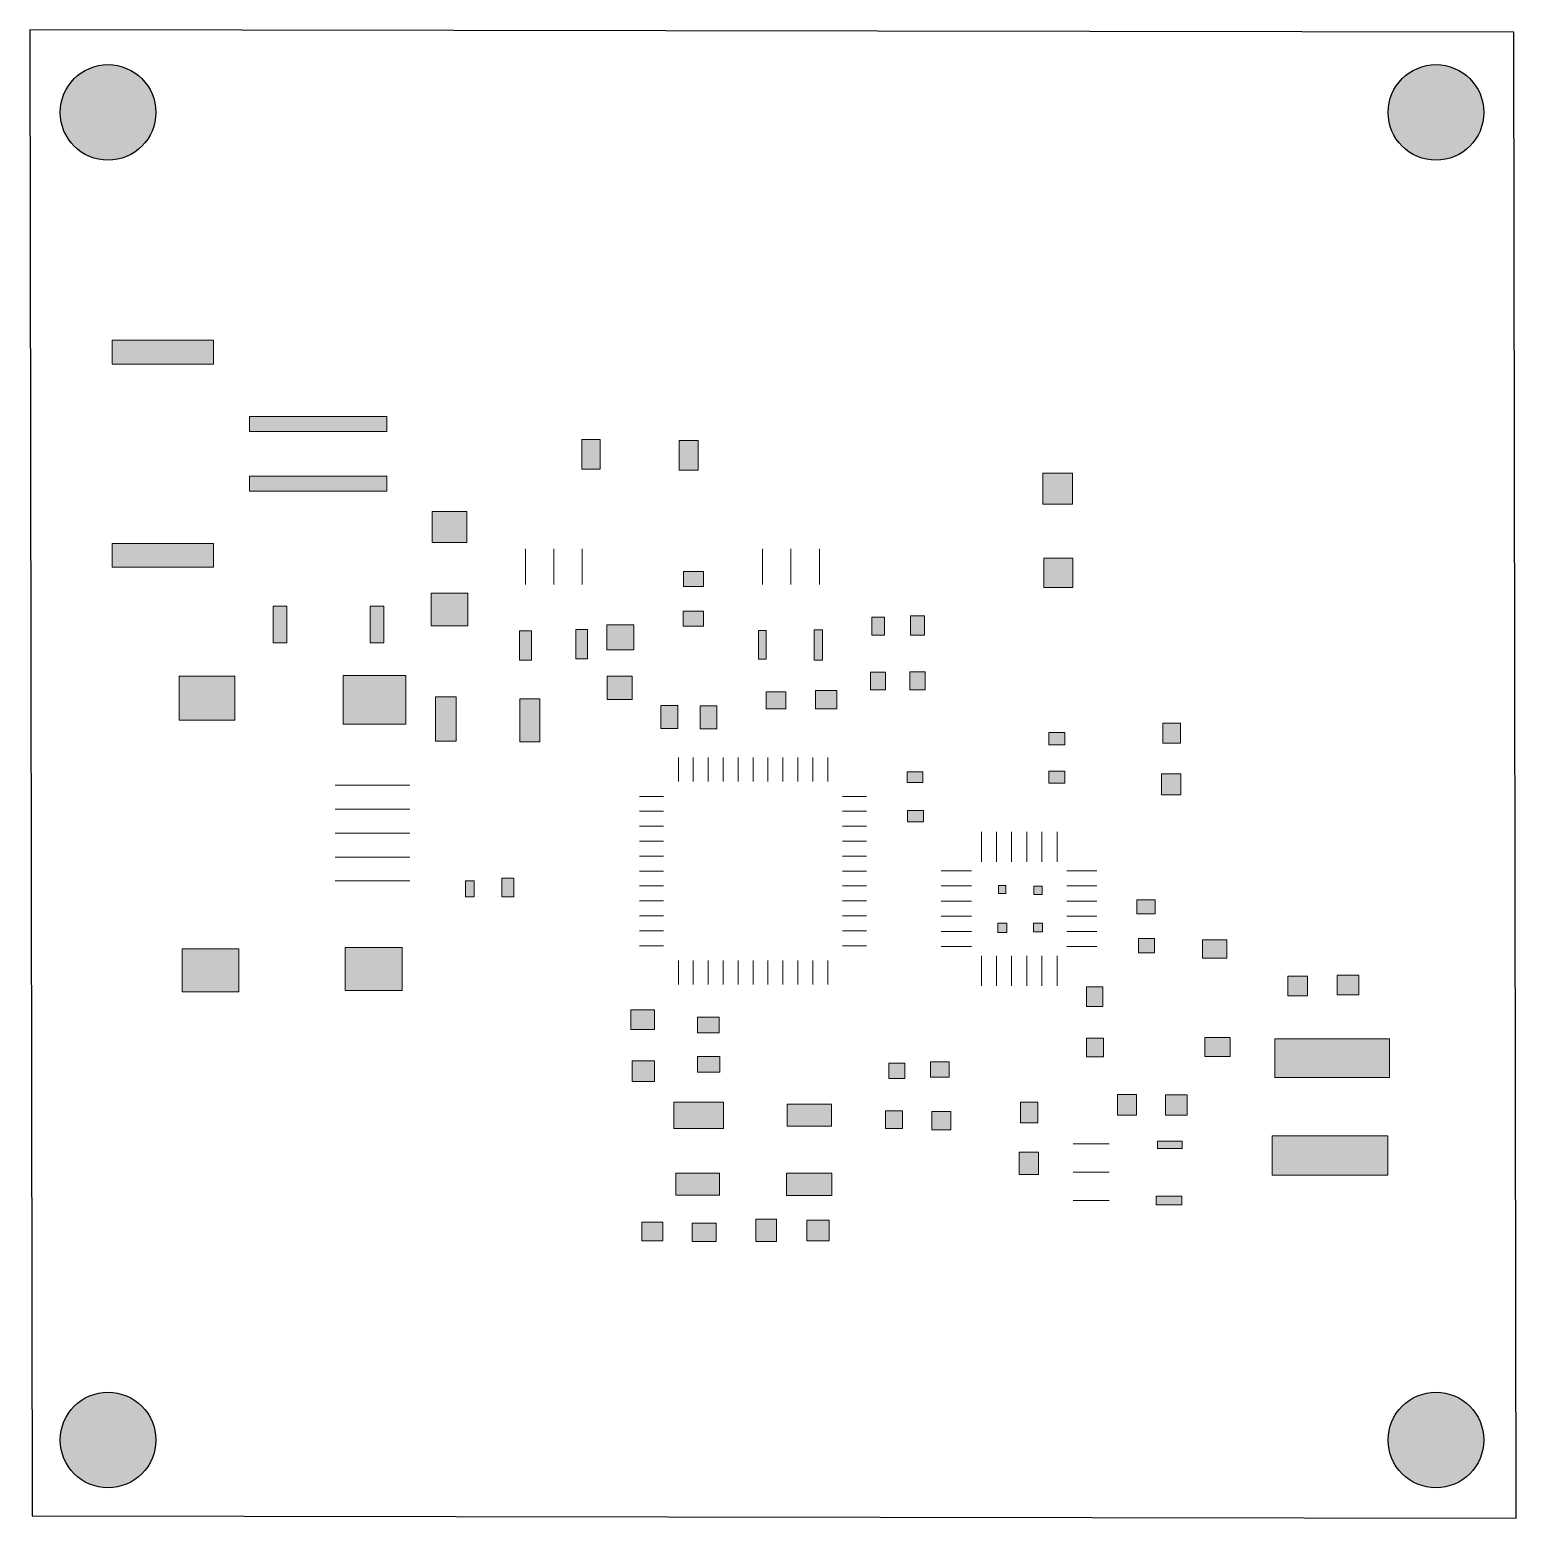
# Model space of a CAD drawing. Extents: x -0.1 to 49.7, y -0.1 to 49.8.
import ezdxf

# ---------------------------------------------------------------- set-up
doc = ezdxf.new("R2010")
doc.units = 0
doc.header["$MEASUREMENT"] = 0
doc.layers.get('0').update_dxf_attribs({"linetype": 'CONTINUOUS', "lineweight": 0})
doc.layers.add('20', color=7, linetype='CONTINUOUS')
doc.layers.add('tanke', color=7, linetype='CONTINUOUS', lineweight=5)

msp = doc.modelspace()

# ---------------------------------------------------------------- hatches: boundary and pattern name
at = {"linetype": 'ByBlock'}
h = msp.add_hatch(dxfattribs=at)
h.set_pattern_fill('ANSI31', color=256, scale=0.001, style=0)
h.set_pattern_definition([(45, (0, 0), (-8.838834765e-05, 8.838834765e-05), [])])
edge = h.paths.add_edge_path()
edge.add_arc((2.54, 46.99), 1.6, 0, 360)
edge = h.paths.add_edge_path()
edge.add_arc((46.99, 46.99), 1.6, 0, 360)
edge = h.paths.add_edge_path()
edge.add_arc((46.99, 2.54), 1.6, 0, 360)
edge = h.paths.add_edge_path()
edge.add_arc((2.54, 2.54), 1.6, 0, 360)
h.paths.add_polyline_path([(2.674, 32.56), (2.674, 31.76), (6.074, 31.76), (6.074, 32.56)])
h.paths.add_polyline_path([(2.674, 39.36), (2.674, 38.56), (6.074, 38.56), (6.074, 39.36)])
h.paths.add_polyline_path([(7.274, 36.81), (7.274, 36.31), (11.874, 36.31), (11.874, 36.81)])
h.paths.add_polyline_path([(7.274, 34.81), (7.274, 34.31), (11.874, 34.31), (11.874, 34.81)])
h.paths.add_polyline_path([(8.069, 30.455), (8.069, 29.235), (8.524, 29.235), (8.524, 30.455)])
h.paths.add_polyline_path([(11.319, 30.455), (11.319, 29.235), (11.774, 29.235), (11.774, 30.455)])
h.paths.add_polyline_path([(13.355, 30.889), (13.355, 29.796), (14.585, 29.796), (14.585, 30.889)])
h.paths.add_polyline_path([(13.393, 33.631), (13.393, 32.585), (14.549, 32.585), (14.549, 33.631)])
h.paths.add_polyline_path([(4.917, 28.114), (4.917, 26.646), (6.786, 26.646), (6.786, 28.114)])
h.paths.add_polyline_path([(10.412, 28.136), (10.412, 26.512), (12.503, 26.512), (12.503, 28.136)])
h.paths.add_polyline_path([(13.504, 27.424), (13.504, 25.934), (14.193, 25.934), (14.193, 27.424)])
h.paths.add_polyline_path([(16.329, 27.358), (16.329, 25.912), (16.996, 25.912), (16.996, 27.358)])
h.paths.add_polyline_path([(19.231, 29.833), (19.231, 29.002), (20.136, 29.002), (20.136, 29.833)])
h.paths.add_polyline_path([(19.248, 28.114), (19.248, 27.338), (20.082, 27.338), (20.082, 28.114)])
h.paths.add_polyline_path([(21.807, 31.617), (21.807, 31.115), (22.472, 31.115), (22.472, 31.617)])
h.paths.add_polyline_path([(21.797, 30.295), (21.797, 29.794), (22.472, 29.794), (22.472, 30.295)])
h.paths.add_polyline_path([(18.403, 36.036), (18.403, 35.051), (19.013, 35.051), (19.013, 36.036)])
h.paths.add_polyline_path([(21.656, 36.008), (21.656, 35.015), (22.293, 35.015), (22.293, 36.008)])
h.paths.add_polyline_path([(16.318, 29.634), (16.318, 28.654), (16.718, 28.654), (16.718, 29.634)])
h.paths.add_polyline_path([(18.196, 29.676), (18.196, 28.69), (18.587, 28.69), (18.587, 29.676)])
h.paths.add_polyline_path([(21.043, 27.138), (21.043, 26.36), (21.609, 26.36), (21.609, 27.138)])
h.paths.add_polyline_path([(22.356, 27.126), (22.356, 26.356), (22.919, 26.356), (22.919, 27.126)])
h.paths.add_polyline_path([(5.027, 18.991), (5.027, 17.545), (6.918, 17.545), (6.918, 18.991)])
h.paths.add_polyline_path([(10.477, 19.035), (10.477, 17.589), (12.39, 17.589), (12.39, 19.035)])
h.paths.add_polyline_path([(14.503, 21.26), (14.503, 20.726), (14.792, 20.726), (14.792, 21.26)])
h.paths.add_polyline_path([(15.727, 21.349), (15.727, 20.726), (16.127, 20.726), (16.127, 21.349)])
h.paths.add_polyline_path([(20.044, 16.945), (20.044, 16.287), (20.827, 16.287), (20.827, 16.945)])
h.paths.add_polyline_path([(20.079, 15.237), (20.079, 14.543), (20.827, 14.543), (20.827, 15.237)])
h.paths.add_polyline_path([(22.267, 16.692), (22.267, 16.17), (23.002, 16.17), (23.002, 16.692)])
h.paths.add_polyline_path([(22.275, 15.381), (22.275, 14.851), (23.016, 14.851), (23.016, 15.381)])
h.paths.add_polyline_path([(21.483, 13.852), (21.483, 12.968), (23.141, 12.968), (23.141, 13.852)])
h.paths.add_polyline_path([(21.546, 11.474), (21.546, 10.736), (23.013, 10.736), (23.013, 11.474)])
h.paths.add_polyline_path([(25.273, 13.79), (25.273, 13.05), (26.754, 13.05), (26.754, 13.79)])
h.paths.add_polyline_path([(25.245, 11.469), (25.245, 10.729), (26.768, 10.729), (26.768, 11.469)])
h.paths.add_polyline_path([(20.404, 9.832), (20.404, 9.205), (21.116, 9.205), (21.116, 9.832)])
h.paths.add_polyline_path([(22.098, 9.803), (22.098, 9.191), (22.896, 9.191), (22.896, 9.803)])
h.paths.add_polyline_path([(24.22, 9.932), (24.22, 9.191), (24.917, 9.191), (24.917, 9.932)])
h.paths.add_polyline_path([(25.928, 9.903), (25.928, 9.205), (26.683, 9.205), (26.683, 9.903)])
h.paths.add_polyline_path([(28.674, 15.156), (28.674, 14.644), (29.208, 14.644), (29.208, 15.156)])
h.paths.add_polyline_path([(30.075, 15.2), (30.075, 14.689), (30.698, 14.689), (30.698, 15.2)])
h.paths.add_polyline_path([(28.569, 13.556), (28.569, 12.972), (29.138, 12.972), (29.138, 13.556)])
h.paths.add_polyline_path([(30.12, 13.542), (30.12, 12.93), (30.747, 12.93), (30.747, 13.542)])
h.paths.add_polyline_path([(33.082, 13.855), (33.082, 13.157), (33.666, 13.157), (33.666, 13.855)])
h.paths.add_polyline_path([(33.039, 12.175), (33.039, 11.435), (33.68, 11.435), (33.68, 12.175)])
h.paths.add_polyline_path([(35.289, 17.713), (35.289, 17.058), (35.844, 17.058), (35.844, 17.713)])
h.paths.add_polyline_path([(35.289, 15.991), (35.289, 15.364), (35.858, 15.364), (35.858, 15.991)])
h.paths.add_polyline_path([(36.328, 14.111), (36.328, 13.414), (36.969, 13.414), (36.969, 14.111)])
h.paths.add_polyline_path([(37.937, 14.097), (37.937, 13.414), (38.663, 13.414), (38.663, 14.097)])
h.paths.add_polyline_path([(37.666, 12.545), (37.666, 12.303), (38.492, 12.303), (38.492, 12.545)])
h.paths.add_polyline_path([(37.623, 10.709), (37.623, 10.41), (38.478, 10.41), (38.478, 10.709)])
h.paths.add_polyline_path([(29.285, 24.915), (29.285, 24.559), (29.812, 24.559), (29.812, 24.915)])
h.paths.add_polyline_path([(29.3, 23.62), (29.3, 23.235), (29.841, 23.235), (29.841, 23.62)])
h.paths.add_polyline_path([(34.026, 26.225), (34.026, 25.812), (34.567, 25.812), (34.567, 26.225)])
h.paths.add_polyline_path([(34.026, 24.93), (34.026, 24.531), (34.567, 24.531), (34.567, 24.93)])
h.paths.add_polyline_path([(32.343, 21.103), (32.343, 20.839), (32.589, 20.839), (32.589, 21.103)])
h.paths.add_polyline_path([(33.527, 21.085), (33.527, 20.803), (33.81, 20.803), (33.81, 21.085)])
h.paths.add_polyline_path([(32.325, 19.844), (32.325, 19.531), (32.623, 19.531), (32.623, 19.844)])
h.paths.add_polyline_path([(33.514, 19.848), (33.514, 19.559), (33.817, 19.559), (33.817, 19.848)])
h.paths.add_polyline_path([(37.847, 26.546), (37.847, 25.87), (38.434, 25.87), (38.434, 26.546)])
h.paths.add_polyline_path([(37.803, 24.842), (37.803, 24.147), (38.453, 24.147), (38.453, 24.842)])
h.paths.add_polyline_path([(33.861, 32.061), (33.861, 31.088), (34.834, 31.088), (34.834, 32.061)])
h.paths.add_polyline_path([(33.83, 34.91), (33.83, 33.871), (34.826, 33.871), (34.826, 34.91)])
h.paths.add_polyline_path([(28.102, 30.094), (28.102, 29.492), (28.53, 29.492), (28.53, 30.094)])
h.paths.add_polyline_path([(29.405, 30.13), (29.405, 29.483), (29.87, 29.483), (29.87, 30.13)])
h.paths.add_polyline_path([(28.066, 28.244), (28.066, 27.661), (28.567, 27.661), (28.567, 28.244)])
h.paths.add_polyline_path([(29.378, 28.262), (29.378, 27.661), (29.897, 27.661), (29.897, 28.262)])
h.paths.add_polyline_path([(24.566, 27.595), (24.566, 27.026), (25.225, 27.026), (25.225, 27.595)])
h.paths.add_polyline_path([(26.221, 27.631), (26.221, 27.026), (26.933, 27.026), (26.933, 27.631)])
h.paths.add_polyline_path([(24.313, 29.642), (24.313, 28.68), (24.57, 28.68), (24.57, 29.642)])
h.paths.add_polyline_path([(26.173, 29.666), (26.173, 28.651), (26.459, 28.651), (26.459, 29.666)])
h.paths.add_polyline_path([(39.258, 16.016), (39.258, 15.376), (40.098, 15.376), (40.098, 16.016)])
h.paths.add_polyline_path([(41.593, 15.974), (41.593, 14.678), (45.437, 14.678), (45.437, 15.974)])
h.paths.add_polyline_path([(41.507, 12.728), (41.507, 11.404), (45.38, 11.404), (45.38, 12.728)])
h.paths.add_polyline_path([(42.034, 18.067), (42.034, 17.412), (42.689, 17.412), (42.689, 18.067)])
h.paths.add_polyline_path([(43.685, 18.109), (43.685, 17.44), (44.412, 17.44), (44.412, 18.109)])
h.paths.add_polyline_path([(36.98, 20.622), (36.98, 20.155), (37.595, 20.155), (37.595, 20.622)])
h.paths.add_polyline_path([(37.037, 19.335), (37.037, 18.856), (37.572, 18.856), (37.572, 19.335)])
h.paths.add_polyline_path([(39.178, 19.289), (39.178, 18.674), (39.987, 18.674), (39.987, 19.289)])

# ---------------------------------------------------------------- linework, layer by layer
for points in [[(2.674, 39.36), (2.674, 38.56), (6.074, 38.56), (6.074, 39.36)], [(7.274, 36.81), (7.274, 36.31), (11.874, 36.31), (11.874, 36.81)], [(18.403, 36.036), (18.403, 35.051), (19.013, 35.051), (19.013, 36.036)], [(21.656, 36.008), (21.656, 35.015), (22.293, 35.015), (22.293, 36.008)], [(33.83, 34.91), (33.83, 33.871), (34.826, 33.871), (34.826, 34.91)], [(7.274, 34.81), (7.274, 34.31), (11.874, 34.31), (11.874, 34.81)], [(13.393, 33.631), (13.393, 32.585), (14.549, 32.585), (14.549, 33.631)], [(2.674, 32.56), (2.674, 31.76), (6.074, 31.76), (6.074, 32.56)], [(33.861, 32.061), (33.861, 31.088), (34.834, 31.088), (34.834, 32.061)], [(21.807, 31.617), (21.807, 31.115), (22.472, 31.115), (22.472, 31.617)], [(8.069, 30.455), (8.069, 29.235), (8.524, 29.235), (8.524, 30.455)], [(11.319, 30.455), (11.319, 29.235), (11.774, 29.235), (11.774, 30.455)], [(13.355, 30.889), (13.355, 29.796), (14.585, 29.796), (14.585, 30.889)], [(21.797, 30.295), (21.797, 29.794), (22.472, 29.794), (22.472, 30.295)], [(28.102, 30.094), (28.102, 29.492), (28.53, 29.492), (28.53, 30.094)], [(29.405, 30.13), (29.405, 29.483), (29.87, 29.483), (29.87, 30.13)], [(16.318, 29.634), (16.318, 28.654), (16.718, 28.654), (16.718, 29.634)], [(18.196, 29.676), (18.196, 28.69), (18.587, 28.69), (18.587, 29.676)], [(19.231, 29.833), (19.231, 29.002), (20.136, 29.002), (20.136, 29.833)], [(24.313, 29.642), (24.313, 28.68), (24.57, 28.68), (24.57, 29.642)], [(26.173, 29.666), (26.173, 28.651), (26.459, 28.651), (26.459, 29.666)], [(4.917, 28.114), (4.917, 26.646), (6.786, 26.646), (6.786, 28.114)], [(10.412, 28.136), (10.412, 26.512), (12.503, 26.512), (12.503, 28.136)], [(19.248, 28.114), (19.248, 27.338), (20.082, 27.338), (20.082, 28.114)], [(28.066, 28.244), (28.066, 27.661), (28.567, 27.661), (28.567, 28.244)], [(29.378, 28.262), (29.378, 27.661), (29.897, 27.661), (29.897, 28.262)], [(13.504, 27.424), (13.504, 25.934), (14.193, 25.934), (14.193, 27.424)], [(24.566, 27.595), (24.566, 27.026), (25.225, 27.026), (25.225, 27.595)], [(26.221, 27.631), (26.221, 27.026), (26.933, 27.026), (26.933, 27.631)], [(16.329, 27.358), (16.329, 25.912), (16.996, 25.912), (16.996, 27.358)], [(21.043, 27.138), (21.043, 26.36), (21.609, 26.36), (21.609, 27.138)], [(22.356, 27.126), (22.356, 26.356), (22.919, 26.356), (22.919, 27.126)], [(37.847, 26.546), (37.847, 25.87), (38.434, 25.87), (38.434, 26.546)], [(34.026, 26.225), (34.026, 25.812), (34.567, 25.812), (34.567, 26.225)], [(34.026, 24.93), (34.026, 24.531), (34.567, 24.531), (34.567, 24.93)], [(29.285, 24.915), (29.285, 24.559), (29.812, 24.559), (29.812, 24.915)], [(37.803, 24.842), (37.803, 24.147), (38.453, 24.147), (38.453, 24.842)], [(29.3, 23.62), (29.3, 23.235), (29.841, 23.235), (29.841, 23.62)], [(14.503, 21.26), (14.503, 20.726), (14.792, 20.726), (14.792, 21.26)], [(15.727, 21.349), (15.727, 20.726), (16.127, 20.726), (16.127, 21.349)], [(32.343, 21.103), (32.343, 20.839), (32.589, 20.839), (32.589, 21.103)], [(33.527, 21.085), (33.527, 20.803), (33.81, 20.803), (33.81, 21.085)], [(36.98, 20.622), (36.98, 20.155), (37.595, 20.155), (37.595, 20.622)], [(32.325, 19.844), (32.325, 19.531), (32.623, 19.531), (32.623, 19.844)], [(33.514, 19.848), (33.514, 19.559), (33.817, 19.559), (33.817, 19.848)], [(5.027, 18.991), (5.027, 17.545), (6.918, 17.545), (6.918, 18.991)], [(10.477, 19.035), (10.477, 17.589), (12.39, 17.589), (12.39, 19.035)], [(37.037, 19.335), (37.037, 18.856), (37.572, 18.856), (37.572, 19.335)], [(39.178, 19.289), (39.178, 18.674), (39.987, 18.674), (39.987, 19.289)], [(42.034, 18.067), (42.034, 17.412), (42.689, 17.412), (42.689, 18.067)], [(43.685, 18.109), (43.685, 17.44), (44.412, 17.44), (44.412, 18.109)], [(35.289, 17.713), (35.289, 17.058), (35.844, 17.058), (35.844, 17.713)], [(20.044, 16.945), (20.044, 16.287), (20.827, 16.287), (20.827, 16.945)], [(22.267, 16.692), (22.267, 16.17), (23.002, 16.17), (23.002, 16.692)], [(35.289, 15.991), (35.289, 15.364), (35.858, 15.364), (35.858, 15.991)], [(39.258, 16.016), (39.258, 15.376), (40.098, 15.376), (40.098, 16.016)], [(41.593, 15.974), (41.593, 14.678), (45.437, 14.678), (45.437, 15.974)], [(20.079, 15.237), (20.079, 14.543), (20.827, 14.543), (20.827, 15.237)], [(22.275, 15.381), (22.275, 14.851), (23.016, 14.851), (23.016, 15.381)], [(28.674, 15.156), (28.674, 14.644), (29.208, 14.644), (29.208, 15.156)], [(30.075, 15.2), (30.075, 14.689), (30.698, 14.689), (30.698, 15.2)], [(36.328, 14.111), (36.328, 13.414), (36.969, 13.414), (36.969, 14.111)], [(37.937, 14.097), (37.937, 13.414), (38.663, 13.414), (38.663, 14.097)], [(21.483, 13.852), (21.483, 12.968), (23.141, 12.968), (23.141, 13.852)], [(25.273, 13.79), (25.273, 13.05), (26.754, 13.05), (26.754, 13.79)], [(28.569, 13.556), (28.569, 12.972), (29.138, 12.972), (29.138, 13.556)], [(30.12, 13.542), (30.12, 12.93), (30.747, 12.93), (30.747, 13.542)], [(33.082, 13.855), (33.082, 13.157), (33.666, 13.157), (33.666, 13.855)], [(37.666, 12.545), (37.666, 12.303), (38.492, 12.303), (38.492, 12.545)], [(41.507, 12.728), (41.507, 11.404), (45.38, 11.404), (45.38, 12.728)], [(33.039, 12.175), (33.039, 11.435), (33.68, 11.435), (33.68, 12.175)], [(21.546, 11.474), (21.546, 10.736), (23.013, 10.736), (23.013, 11.474)], [(25.245, 11.469), (25.245, 10.729), (26.768, 10.729), (26.768, 11.469)], [(37.623, 10.709), (37.623, 10.41), (38.478, 10.41), (38.478, 10.709)], [(20.404, 9.832), (20.404, 9.205), (21.116, 9.205), (21.116, 9.832)], [(22.098, 9.803), (22.098, 9.191), (22.896, 9.191), (22.896, 9.803)], [(24.22, 9.932), (24.22, 9.191), (24.917, 9.191), (24.917, 9.932)], [(25.928, 9.903), (25.928, 9.205), (26.683, 9.205), (26.683, 9.903)]]:
    msp.add_lwpolyline(points, close=True, dxfattribs=at)
at = {"layer": '20'}
for p, q in [((49.597, 49.679), (-0.079, 49.758)), ((-0.079, 49.758), (0, 0)), ((49.676, -0.079), (49.597, 49.679)), ((0, 0), (49.676, -0.079))]:
    msp.add_line(p, q, dxfattribs=at)
for centre in [(2.54, 46.99), (46.99, 46.99), (2.54, 2.54), (46.99, 2.54)]:
    msp.add_circle(centre, 1.6, dxfattribs=at)
at = {"layer": 'tanke', "linetype": 'ByBlock'}
for p, q in [((16.512, 32.38), (16.512, 31.18)), ((17.462, 32.38), (17.462, 31.18)), ((18.413, 32.38), (18.413, 31.18)), ((24.45, 32.38), (24.45, 31.18)), ((25.4, 32.38), (25.4, 31.18)), ((26.35, 32.38), (26.35, 31.18)), ((21.63, 25.39), (21.63, 24.59)), ((22.13, 25.39), (22.13, 24.59)), ((22.63, 25.39), (22.63, 24.59)), ((23.13, 25.39), (23.13, 24.59)), ((23.63, 25.39), (23.63, 24.59)), ((24.13, 25.39), (24.13, 24.59)), ((24.63, 25.39), (24.63, 24.59)), ((25.13, 25.39), (25.13, 24.59)), ((25.63, 25.39), (25.63, 24.59)), ((26.13, 25.39), (26.13, 24.59)), ((26.63, 25.39), (26.63, 24.59)), ((10.14, 24.46), (12.64, 24.46)), ((20.33, 24.09), (21.13, 24.09)), ((27.13, 24.09), (27.93, 24.09)), ((10.14, 23.66), (12.64, 23.66)), ((20.33, 23.59), (21.13, 23.59)), ((27.13, 23.59), (27.93, 23.59)), ((20.33, 23.09), (21.13, 23.09)), ((27.13, 23.09), (27.93, 23.09)), ((10.14, 22.86), (12.64, 22.86)), ((20.33, 22.59), (21.13, 22.59)), ((27.13, 22.59), (27.93, 22.59)), ((31.772, 22.908), (31.772, 21.897)), ((32.279, 22.908), (32.279, 21.897)), ((32.786, 22.908), (32.786, 21.897)), ((33.293, 22.908), (33.293, 21.897)), ((33.8, 22.908), (33.8, 21.897)), ((34.308, 22.908), (34.308, 21.897)), ((10.14, 22.06), (12.64, 22.06)), ((20.33, 22.09), (21.13, 22.09)), ((27.13, 22.09), (27.93, 22.09)), ((20.33, 21.59), (21.13, 21.59)), ((27.13, 21.59), (27.93, 21.59)), ((30.429, 21.598), (31.44, 21.598)), ((34.632, 21.598), (35.643, 21.598)), ((10.14, 21.26), (12.64, 21.26)), ((20.33, 21.09), (21.13, 21.09)), ((27.13, 21.09), (27.93, 21.09)), ((30.429, 21.091), (31.44, 21.091)), ((34.632, 21.091), (35.643, 21.091)), ((20.33, 20.59), (21.13, 20.59)), ((27.13, 20.59), (27.93, 20.59)), ((30.429, 20.584), (31.44, 20.584)), ((34.632, 20.584), (35.643, 20.584)), ((20.33, 20.09), (21.13, 20.09)), ((27.13, 20.09), (27.93, 20.09)), ((30.429, 20.077), (31.44, 20.077)), ((34.632, 20.077), (35.643, 20.077)), ((20.33, 19.59), (21.13, 19.59)), ((27.13, 19.59), (27.93, 19.59)), ((30.429, 19.57), (31.44, 19.57)), ((34.632, 19.57), (35.643, 19.57)), ((20.33, 19.09), (21.13, 19.09)), ((27.13, 19.09), (27.93, 19.09)), ((30.429, 19.062), (31.44, 19.062)), ((34.632, 19.062), (35.643, 19.062)), ((21.63, 18.59), (21.63, 17.79)), ((22.13, 18.59), (22.13, 17.79)), ((22.63, 18.59), (22.63, 17.79)), ((23.13, 18.59), (23.13, 17.79)), ((23.63, 18.59), (23.63, 17.79)), ((24.13, 18.59), (24.13, 17.79)), ((24.63, 18.59), (24.63, 17.79)), ((25.13, 18.59), (25.13, 17.79)), ((25.63, 18.59), (25.63, 17.79)), ((26.13, 18.59), (26.13, 17.79)), ((26.63, 18.59), (26.63, 17.79)), ((31.772, 18.755), (31.772, 17.744)), ((32.279, 18.755), (32.279, 17.744)), ((32.786, 18.755), (32.786, 17.744)), ((33.293, 18.755), (33.293, 17.744)), ((33.8, 18.755), (33.8, 17.744)), ((34.308, 18.755), (34.308, 17.744)), ((34.85, 12.459), (36.05, 12.459)), ((34.85, 11.509), (36.05, 11.509)), ((34.85, 10.559), (36.05, 10.559))]:
    msp.add_line(p, q, dxfattribs=at)

doc.saveas('drawing.dxf')
